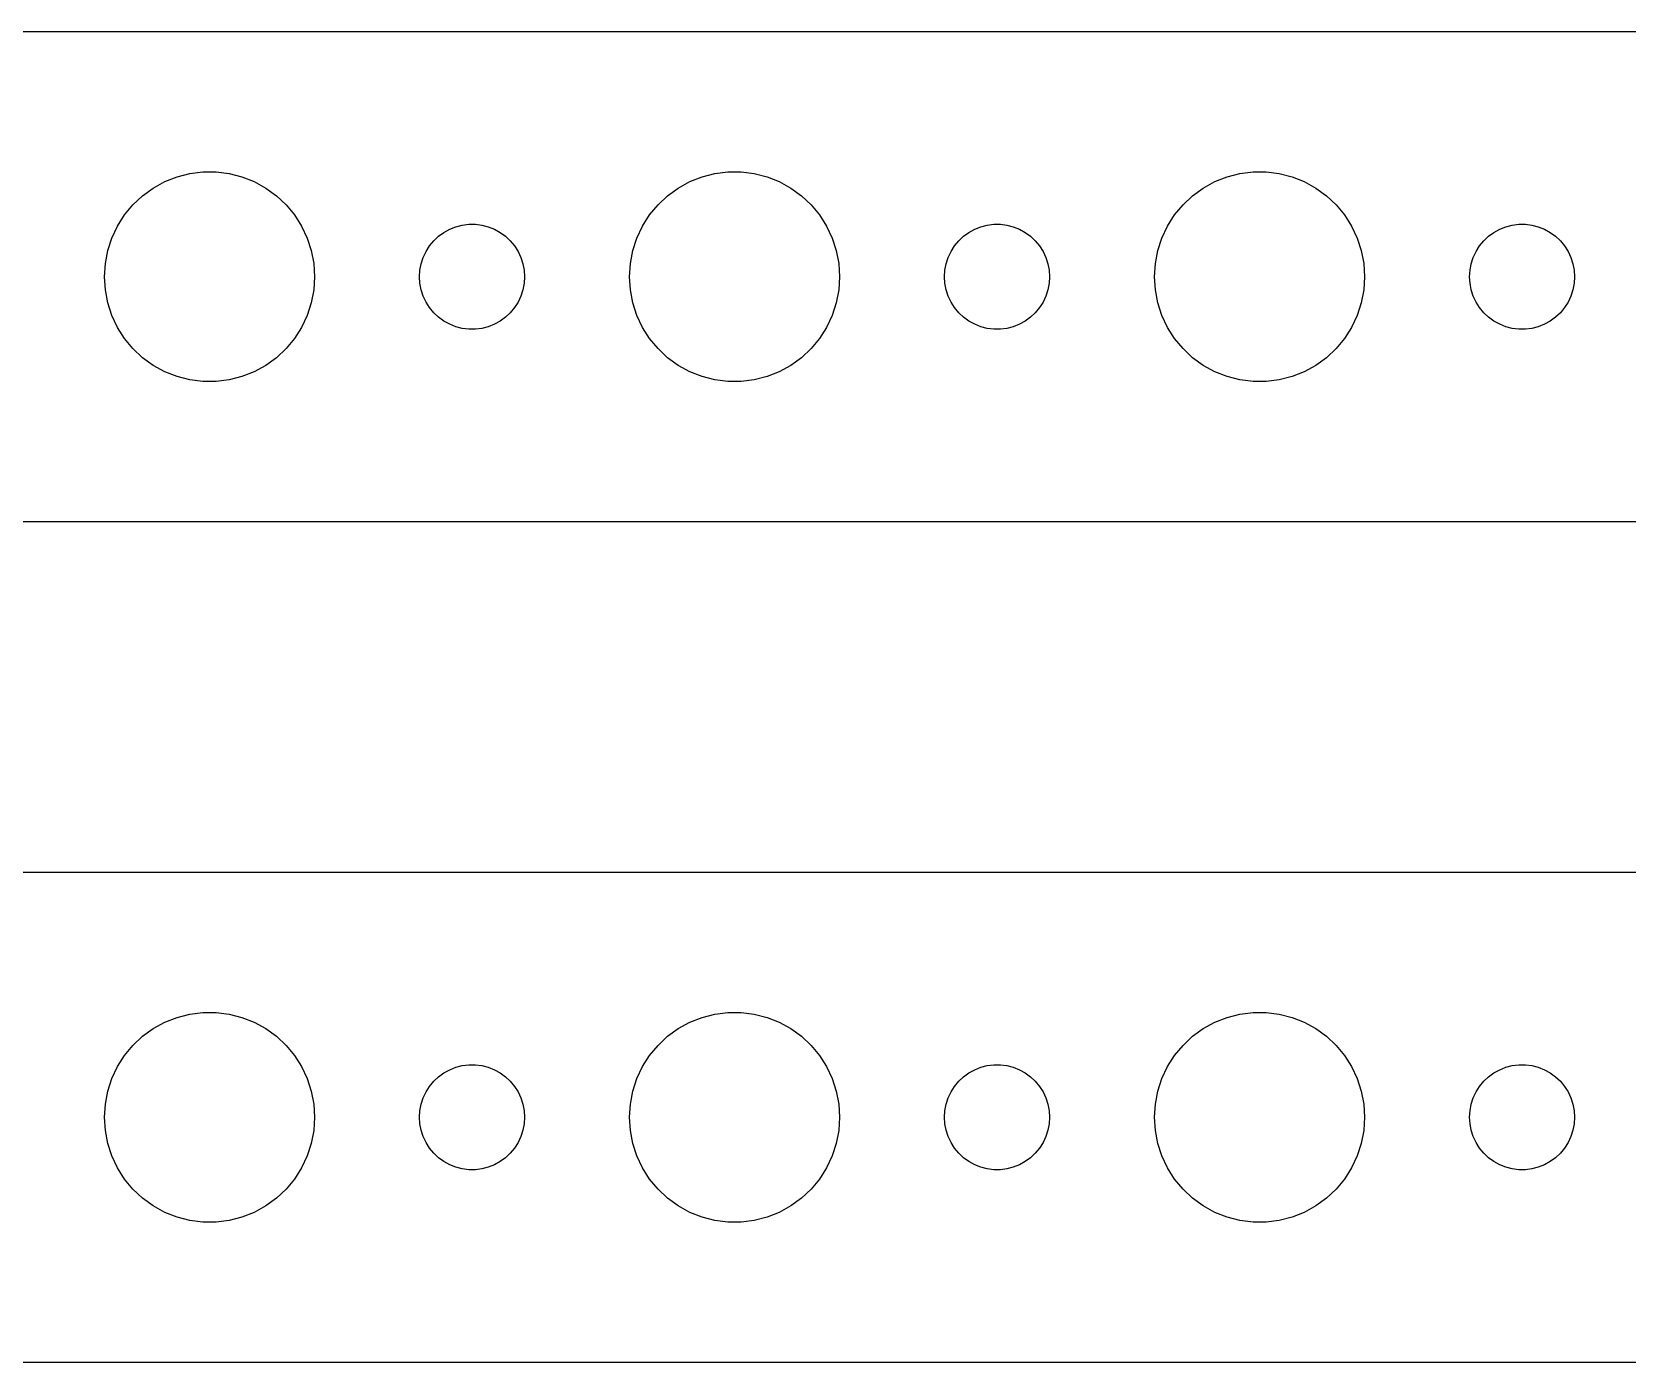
# Model space of a CAD drawing. Header units: metres. Extents: x -187 to 187, y 17 to 55.
# Drawn here: x -140.07 to -94.5, y 17.01 to 54.99 of the extents above; entities that cross this region are included whole.
import ezdxf

# ---------------------------------------------------------------- set-up
doc = ezdxf.new("R2010")
doc.units = ezdxf.units.M

msp = doc.modelspace()

# ---------------------------------------------------------------- linework, layer by layer
for p, q in [((182.314, 54.9901), (-182.314, 54.9901)), ((-136.607, 50.533), (-136.277, 50.7145)), ((-136.277, 50.7145), (-135.927, 50.8532)), ((-135.927, 50.8532), (-135.562, 50.9469)), ((-135.562, 50.9469), (-135.188, 50.9941)), ((-135.188, 50.9941), (-134.812, 50.9941)), ((-134.812, 50.9941), (-134.438, 50.9469)), ((-134.438, 50.9469), (-134.073, 50.8532)), ((-134.073, 50.8532), (-133.723, 50.7145)), ((-133.723, 50.7145), (-133.393, 50.533)), ((-121.607, 50.533), (-121.277, 50.7145)), ((-121.277, 50.7145), (-120.927, 50.8532)), ((-120.927, 50.8532), (-120.562, 50.9469)), ((-120.562, 50.9469), (-120.188, 50.9941)), ((-120.188, 50.9941), (-119.812, 50.9941)), ((-119.812, 50.9941), (-119.438, 50.9469)), ((-119.438, 50.9469), (-119.073, 50.8532)), ((-119.073, 50.8532), (-118.723, 50.7145)), ((-118.723, 50.7145), (-118.393, 50.533)), ((-106.607, 50.533), (-106.277, 50.7145)), ((-106.277, 50.7145), (-105.927, 50.8532)), ((-105.927, 50.8532), (-105.562, 50.9469)), ((-105.562, 50.9469), (-105.188, 50.9941)), ((-105.188, 50.9941), (-104.812, 50.9941)), ((-104.812, 50.9941), (-104.438, 50.9469)), ((-104.438, 50.9469), (-104.073, 50.8532)), ((-104.073, 50.8532), (-103.723, 50.7145)), ((-103.723, 50.7145), (-103.393, 50.533)), ((-137.187, 50.0536), (-136.912, 50.3115)), ((-136.912, 50.3115), (-136.607, 50.533)), ((-133.393, 50.533), (-133.088, 50.3115)), ((-133.088, 50.3115), (-132.813, 50.0536)), ((-122.187, 50.0536), (-121.912, 50.3115)), ((-121.912, 50.3115), (-121.607, 50.533)), ((-118.393, 50.533), (-118.088, 50.3115)), ((-118.088, 50.3115), (-117.813, 50.0536)), ((-107.187, 50.0536), (-106.912, 50.3115)), ((-106.912, 50.3115), (-106.607, 50.533)), ((-103.393, 50.533), (-103.088, 50.3115)), ((-103.088, 50.3115), (-102.813, 50.0536)), ((-137.629, 49.4453), (-137.427, 49.7634)), ((-137.427, 49.7634), (-137.187, 50.0536)), ((-132.813, 50.0536), (-132.573, 49.7634)), ((-132.573, 49.7634), (-132.371, 49.4453)), ((-122.629, 49.4453), (-122.427, 49.7634)), ((-122.427, 49.7634), (-122.187, 50.0536)), ((-117.813, 50.0536), (-117.573, 49.7634)), ((-117.573, 49.7634), (-117.371, 49.4453)), ((-107.629, 49.4453), (-107.427, 49.7634)), ((-107.427, 49.7634), (-107.187, 50.0536)), ((-102.813, 50.0536), (-102.573, 49.7634)), ((-102.573, 49.7634), (-102.371, 49.4453)), ((-137.789, 49.1044), (-137.629, 49.4453)), ((-132.371, 49.4453), (-132.211, 49.1044)), ((-128.456, 49.1558), (-128.304, 49.2665)), ((-128.304, 49.2665), (-128.139, 49.3572)), ((-128.139, 49.3572), (-127.964, 49.4266)), ((-127.964, 49.4266), (-127.781, 49.4734)), ((-127.781, 49.4734), (-127.594, 49.497)), ((-127.594, 49.497), (-127.406, 49.497)), ((-127.406, 49.497), (-127.219, 49.4734)), ((-127.219, 49.4734), (-127.036, 49.4266)), ((-127.036, 49.4266), (-126.861, 49.3572)), ((-126.861, 49.3572), (-126.696, 49.2665)), ((-126.696, 49.2665), (-126.544, 49.1558)), ((-122.789, 49.1044), (-122.629, 49.4453)), ((-117.371, 49.4453), (-117.211, 49.1044)), ((-113.456, 49.1558), (-113.304, 49.2665)), ((-113.304, 49.2665), (-113.139, 49.3572)), ((-113.139, 49.3572), (-112.964, 49.4266)), ((-112.964, 49.4266), (-112.781, 49.4734)), ((-112.781, 49.4734), (-112.594, 49.497)), ((-112.594, 49.497), (-112.406, 49.497)), ((-112.406, 49.497), (-112.219, 49.4734)), ((-112.219, 49.4734), (-112.036, 49.4266)), ((-112.036, 49.4266), (-111.861, 49.3572)), ((-111.861, 49.3572), (-111.696, 49.2665)), ((-111.696, 49.2665), (-111.544, 49.1558)), ((-107.789, 49.1044), (-107.629, 49.4453)), ((-102.371, 49.4453), (-102.211, 49.1044)), ((-98.4561, 49.1558), (-98.3037, 49.2665)), ((-98.3037, 49.2665), (-98.1387, 49.3572)), ((-98.1387, 49.3572), (-97.9635, 49.4266)), ((-97.9635, 49.4266), (-97.7811, 49.4734)), ((-97.7811, 49.4734), (-97.5942, 49.497)), ((-97.5942, 49.497), (-97.4058, 49.497)), ((-97.4058, 49.497), (-97.2189, 49.4734)), ((-97.2189, 49.4734), (-97.0365, 49.4266)), ((-97.0365, 49.4266), (-96.8613, 49.3572)), ((-96.8613, 49.3572), (-96.6963, 49.2665)), ((-96.6963, 49.2665), (-96.5439, 49.1558)), ((-137.906, 48.7461), (-137.789, 49.1044)), ((-132.211, 49.1044), (-132.094, 48.7461)), ((-128.814, 48.7226), (-128.714, 48.8817)), ((-128.714, 48.8817), (-128.593, 49.0268)), ((-128.593, 49.0268), (-128.456, 49.1558)), ((-126.544, 49.1558), (-126.407, 49.0268)), ((-126.407, 49.0268), (-126.286, 48.8817)), ((-126.286, 48.8817), (-126.186, 48.7226)), ((-122.906, 48.7461), (-122.789, 49.1044)), ((-117.211, 49.1044), (-117.094, 48.7461)), ((-113.814, 48.7226), (-113.714, 48.8817)), ((-113.714, 48.8817), (-113.593, 49.0268)), ((-113.593, 49.0268), (-113.456, 49.1558)), ((-111.544, 49.1558), (-111.407, 49.0268)), ((-111.407, 49.0268), (-111.286, 48.8817)), ((-111.286, 48.8817), (-111.186, 48.7226)), ((-107.906, 48.7461), (-107.789, 49.1044)), ((-102.211, 49.1044), (-102.094, 48.7461)), ((-98.8145, 48.7226), (-98.7135, 48.8817)), ((-98.7135, 48.8817), (-98.5934, 49.0268)), ((-98.5934, 49.0268), (-98.4561, 49.1558)), ((-96.5439, 49.1558), (-96.4065, 49.0268)), ((-96.4065, 49.0268), (-96.2865, 48.8817)), ((-96.2865, 48.8817), (-96.1855, 48.7226)), ((-138, 48), (-137.976, 48.376)), ((-137.976, 48.376), (-137.906, 48.7461)), ((-132.094, 48.7461), (-132.024, 48.376)), ((-132.024, 48.376), (-132, 48)), ((-128.988, 48.188), (-128.953, 48.373)), ((-128.953, 48.373), (-128.895, 48.5522)), ((-128.895, 48.5522), (-128.814, 48.7226)), ((-126.186, 48.7226), (-126.105, 48.5522)), ((-126.105, 48.5522), (-126.047, 48.373)), ((-126.047, 48.373), (-126.012, 48.188)), ((-123, 48), (-122.976, 48.376)), ((-122.976, 48.376), (-122.906, 48.7461)), ((-117.094, 48.7461), (-117.024, 48.376)), ((-117.024, 48.376), (-117, 48)), ((-113.988, 48.188), (-113.953, 48.373)), ((-113.953, 48.373), (-113.895, 48.5522)), ((-113.895, 48.5522), (-113.814, 48.7226)), ((-111.186, 48.7226), (-111.105, 48.5522)), ((-111.105, 48.5522), (-111.047, 48.373)), ((-111.047, 48.373), (-111.012, 48.188)), ((-108, 48), (-107.976, 48.376)), ((-107.976, 48.376), (-107.906, 48.7461)), ((-102.094, 48.7461), (-102.024, 48.376)), ((-102.024, 48.376), (-102, 48)), ((-98.9882, 48.188), (-98.9529, 48.373)), ((-98.9529, 48.373), (-98.8947, 48.5522)), ((-98.8947, 48.5522), (-98.8145, 48.7226)), ((-96.1855, 48.7226), (-96.1053, 48.5522)), ((-96.1053, 48.5522), (-96.0471, 48.373)), ((-96.0471, 48.373), (-96.0118, 48.188)), ((-137.976, 47.624), (-138, 48)), ((-132, 48), (-132.024, 47.624)), ((-129, 48), (-128.988, 48.188)), ((-128.988, 47.812), (-129, 48)), ((-126.012, 48.188), (-126, 48)), ((-126, 48), (-126.012, 47.812)), ((-122.976, 47.624), (-123, 48)), ((-117, 48), (-117.024, 47.624)), ((-114, 48), (-113.988, 48.188)), ((-113.988, 47.812), (-114, 48)), ((-111.012, 48.188), (-111, 48)), ((-111, 48), (-111.012, 47.812)), ((-107.976, 47.624), (-108, 48)), ((-102, 48), (-102.024, 47.624)), ((-99, 48), (-98.9882, 48.188)), ((-98.9882, 47.812), (-99, 48)), ((-96.0118, 48.188), (-96, 48)), ((-96, 48), (-96.0118, 47.812)), ((-137.906, 47.2539), (-137.976, 47.624)), ((-132.024, 47.624), (-132.094, 47.2539)), ((-128.953, 47.627), (-128.988, 47.812)), ((-128.895, 47.4478), (-128.953, 47.627)), ((-128.814, 47.2774), (-128.895, 47.4478)), ((-126.105, 47.4478), (-126.186, 47.2774)), ((-126.047, 47.627), (-126.105, 47.4478)), ((-126.012, 47.812), (-126.047, 47.627)), ((-122.906, 47.2539), (-122.976, 47.624)), ((-117.024, 47.624), (-117.094, 47.2539)), ((-113.953, 47.627), (-113.988, 47.812)), ((-113.895, 47.4478), (-113.953, 47.627)), ((-113.814, 47.2774), (-113.895, 47.4478)), ((-111.105, 47.4478), (-111.186, 47.2774)), ((-111.047, 47.627), (-111.105, 47.4478)), ((-111.012, 47.812), (-111.047, 47.627)), ((-107.906, 47.2539), (-107.976, 47.624)), ((-102.024, 47.624), (-102.094, 47.2539)), ((-98.9529, 47.627), (-98.9882, 47.812)), ((-98.8947, 47.4478), (-98.9529, 47.627)), ((-98.8145, 47.2774), (-98.8947, 47.4478)), ((-96.1053, 47.4478), (-96.1855, 47.2774)), ((-96.0471, 47.627), (-96.1053, 47.4478)), ((-96.0118, 47.812), (-96.0471, 47.627)), ((-137.789, 46.8956), (-137.906, 47.2539)), ((-132.094, 47.2539), (-132.211, 46.8956)), ((-128.714, 47.1183), (-128.814, 47.2774)), ((-128.593, 46.9732), (-128.714, 47.1183)), ((-128.456, 46.8442), (-128.593, 46.9732)), ((-126.407, 46.9732), (-126.544, 46.8442)), ((-126.286, 47.1183), (-126.407, 46.9732)), ((-126.186, 47.2774), (-126.286, 47.1183)), ((-122.789, 46.8956), (-122.906, 47.2539)), ((-117.094, 47.2539), (-117.211, 46.8956)), ((-113.714, 47.1183), (-113.814, 47.2774)), ((-113.593, 46.9732), (-113.714, 47.1183)), ((-113.456, 46.8442), (-113.593, 46.9732)), ((-111.407, 46.9732), (-111.544, 46.8442)), ((-111.286, 47.1183), (-111.407, 46.9732)), ((-111.186, 47.2774), (-111.286, 47.1183)), ((-107.789, 46.8956), (-107.906, 47.2539)), ((-102.094, 47.2539), (-102.211, 46.8956)), ((-98.7135, 47.1183), (-98.8145, 47.2774)), ((-98.5934, 46.9732), (-98.7135, 47.1183)), ((-98.4561, 46.8442), (-98.5934, 46.9732)), ((-96.4065, 46.9732), (-96.5439, 46.8442)), ((-96.2865, 47.1183), (-96.4065, 46.9732)), ((-96.1855, 47.2774), (-96.2865, 47.1183)), ((-137.629, 46.5547), (-137.789, 46.8956)), ((-137.427, 46.2366), (-137.629, 46.5547)), ((-132.371, 46.5547), (-132.573, 46.2366)), ((-132.211, 46.8956), (-132.371, 46.5547)), ((-128.304, 46.7335), (-128.456, 46.8442)), ((-128.139, 46.6428), (-128.304, 46.7335)), ((-127.964, 46.5734), (-128.139, 46.6428)), ((-127.781, 46.5266), (-127.964, 46.5734)), ((-127.594, 46.503), (-127.781, 46.5266)), ((-127.406, 46.503), (-127.594, 46.503)), ((-127.219, 46.5266), (-127.406, 46.503)), ((-127.036, 46.5734), (-127.219, 46.5266)), ((-126.861, 46.6428), (-127.036, 46.5734)), ((-126.696, 46.7335), (-126.861, 46.6428)), ((-126.544, 46.8442), (-126.696, 46.7335)), ((-122.629, 46.5547), (-122.789, 46.8956)), ((-122.427, 46.2366), (-122.629, 46.5547)), ((-117.371, 46.5547), (-117.573, 46.2366)), ((-117.211, 46.8956), (-117.371, 46.5547)), ((-113.304, 46.7335), (-113.456, 46.8442)), ((-113.139, 46.6428), (-113.304, 46.7335)), ((-112.964, 46.5734), (-113.139, 46.6428)), ((-112.781, 46.5266), (-112.964, 46.5734)), ((-112.594, 46.503), (-112.781, 46.5266)), ((-112.406, 46.503), (-112.594, 46.503)), ((-112.219, 46.5266), (-112.406, 46.503)), ((-112.036, 46.5734), (-112.219, 46.5266)), ((-111.861, 46.6428), (-112.036, 46.5734)), ((-111.696, 46.7335), (-111.861, 46.6428)), ((-111.544, 46.8442), (-111.696, 46.7335)), ((-107.629, 46.5547), (-107.789, 46.8956)), ((-107.427, 46.2366), (-107.629, 46.5547)), ((-102.371, 46.5547), (-102.573, 46.2366)), ((-102.211, 46.8956), (-102.371, 46.5547)), ((-98.3037, 46.7335), (-98.4561, 46.8442)), ((-98.1387, 46.6428), (-98.3037, 46.7335)), ((-97.9635, 46.5734), (-98.1387, 46.6428)), ((-97.7811, 46.5266), (-97.9635, 46.5734)), ((-97.5942, 46.503), (-97.7811, 46.5266)), ((-97.4058, 46.503), (-97.5942, 46.503)), ((-97.2189, 46.5266), (-97.4058, 46.503)), ((-97.0365, 46.5734), (-97.2189, 46.5266)), ((-96.8613, 46.6428), (-97.0365, 46.5734)), ((-96.6963, 46.7335), (-96.8613, 46.6428)), ((-96.5439, 46.8442), (-96.6963, 46.7335)), ((-137.187, 45.9464), (-137.427, 46.2366)), ((-132.573, 46.2366), (-132.813, 45.9464)), ((-122.187, 45.9464), (-122.427, 46.2366)), ((-117.573, 46.2366), (-117.813, 45.9464)), ((-107.187, 45.9464), (-107.427, 46.2366)), ((-102.573, 46.2366), (-102.813, 45.9464)), ((-136.912, 45.6885), (-137.187, 45.9464)), ((-136.607, 45.467), (-136.912, 45.6885)), ((-133.088, 45.6885), (-133.393, 45.467)), ((-132.813, 45.9464), (-133.088, 45.6885)), ((-121.912, 45.6885), (-122.187, 45.9464)), ((-121.607, 45.467), (-121.912, 45.6885)), ((-118.088, 45.6885), (-118.393, 45.467)), ((-117.813, 45.9464), (-118.088, 45.6885)), ((-106.912, 45.6885), (-107.187, 45.9464)), ((-106.607, 45.467), (-106.912, 45.6885)), ((-103.088, 45.6885), (-103.393, 45.467)), ((-102.813, 45.9464), (-103.088, 45.6885)), ((-136.277, 45.2855), (-136.607, 45.467)), ((-135.927, 45.1468), (-136.277, 45.2855)), ((-135.562, 45.0531), (-135.927, 45.1468)), ((-134.073, 45.1468), (-134.438, 45.0531)), ((-133.723, 45.2855), (-134.073, 45.1468)), ((-133.393, 45.467), (-133.723, 45.2855)), ((-121.277, 45.2855), (-121.607, 45.467)), ((-120.927, 45.1468), (-121.277, 45.2855)), ((-120.562, 45.0531), (-120.927, 45.1468)), ((-119.073, 45.1468), (-119.438, 45.0531)), ((-118.723, 45.2855), (-119.073, 45.1468)), ((-118.393, 45.467), (-118.723, 45.2855)), ((-106.277, 45.2855), (-106.607, 45.467)), ((-105.927, 45.1468), (-106.277, 45.2855)), ((-105.562, 45.0531), (-105.927, 45.1468)), ((-104.073, 45.1468), (-104.438, 45.0531)), ((-103.723, 45.2855), (-104.073, 45.1468)), ((-103.393, 45.467), (-103.723, 45.2855)), ((-135.188, 45.0059), (-135.562, 45.0531)), ((-134.812, 45.0059), (-135.188, 45.0059)), ((-134.438, 45.0531), (-134.812, 45.0059)), ((-120.188, 45.0059), (-120.562, 45.0531)), ((-119.812, 45.0059), (-120.188, 45.0059)), ((-119.438, 45.0531), (-119.812, 45.0059)), ((-105.188, 45.0059), (-105.562, 45.0531)), ((-104.812, 45.0059), (-105.188, 45.0059)), ((-104.438, 45.0531), (-104.812, 45.0059)), ((-182.314, 41.0099), (182.314, 41.0099)), ((182.314, 30.9901), (-182.314, 30.9901)), ((-135.927, 26.8532), (-135.562, 26.9469)), ((-135.562, 26.9469), (-135.188, 26.9941)), ((-135.188, 26.9941), (-134.812, 26.9941)), ((-134.812, 26.9941), (-134.438, 26.9469)), ((-134.438, 26.9469), (-134.073, 26.8532)), ((-120.927, 26.8532), (-120.562, 26.9469)), ((-120.562, 26.9469), (-120.188, 26.9941)), ((-120.188, 26.9941), (-119.812, 26.9941)), ((-119.812, 26.9941), (-119.438, 26.9469)), ((-119.438, 26.9469), (-119.073, 26.8532)), ((-105.927, 26.8532), (-105.562, 26.9469)), ((-105.562, 26.9469), (-105.188, 26.9941)), ((-105.188, 26.9941), (-104.812, 26.9941)), ((-104.812, 26.9941), (-104.438, 26.9469)), ((-104.438, 26.9469), (-104.073, 26.8532)), ((-136.912, 26.3115), (-136.607, 26.533)), ((-136.607, 26.533), (-136.277, 26.7145)), ((-136.277, 26.7145), (-135.927, 26.8532)), ((-134.073, 26.8532), (-133.723, 26.7145)), ((-133.723, 26.7145), (-133.393, 26.533)), ((-133.393, 26.533), (-133.088, 26.3115)), ((-121.912, 26.3115), (-121.607, 26.533)), ((-121.607, 26.533), (-121.277, 26.7145)), ((-121.277, 26.7145), (-120.927, 26.8532)), ((-119.073, 26.8532), (-118.723, 26.7145)), ((-118.723, 26.7145), (-118.393, 26.533)), ((-118.393, 26.533), (-118.088, 26.3115)), ((-106.912, 26.3115), (-106.607, 26.533)), ((-106.607, 26.533), (-106.277, 26.7145)), ((-106.277, 26.7145), (-105.927, 26.8532)), ((-104.073, 26.8532), (-103.723, 26.7145)), ((-103.723, 26.7145), (-103.393, 26.533)), ((-103.393, 26.533), (-103.088, 26.3115)), ((-137.427, 25.7634), (-137.187, 26.0536)), ((-137.187, 26.0536), (-136.912, 26.3115)), ((-133.088, 26.3115), (-132.813, 26.0536)), ((-132.813, 26.0536), (-132.573, 25.7634)), ((-122.427, 25.7634), (-122.187, 26.0536)), ((-122.187, 26.0536), (-121.912, 26.3115)), ((-118.088, 26.3115), (-117.813, 26.0536)), ((-117.813, 26.0536), (-117.573, 25.7634)), ((-107.427, 25.7634), (-107.187, 26.0536)), ((-107.187, 26.0536), (-106.912, 26.3115)), ((-103.088, 26.3115), (-102.813, 26.0536)), ((-102.813, 26.0536), (-102.573, 25.7634)), ((-137.629, 25.4453), (-137.427, 25.7634)), ((-132.573, 25.7634), (-132.371, 25.4453)), ((-122.629, 25.4453), (-122.427, 25.7634)), ((-117.573, 25.7634), (-117.371, 25.4453)), ((-107.629, 25.4453), (-107.427, 25.7634)), ((-102.573, 25.7634), (-102.371, 25.4453)), ((-137.906, 24.7461), (-137.789, 25.1044)), ((-137.789, 25.1044), (-137.629, 25.4453)), ((-132.371, 25.4453), (-132.211, 25.1044)), ((-132.211, 25.1044), (-132.094, 24.7461)), ((-128.593, 25.0268), (-128.456, 25.1558)), ((-128.456, 25.1558), (-128.304, 25.2665)), ((-128.304, 25.2665), (-128.139, 25.3572)), ((-128.139, 25.3572), (-127.964, 25.4266)), ((-127.964, 25.4266), (-127.781, 25.4734)), ((-127.781, 25.4734), (-127.594, 25.497)), ((-127.594, 25.497), (-127.406, 25.497)), ((-127.406, 25.497), (-127.219, 25.4734)), ((-127.219, 25.4734), (-127.036, 25.4266)), ((-127.036, 25.4266), (-126.861, 25.3572)), ((-126.861, 25.3572), (-126.696, 25.2665)), ((-126.696, 25.2665), (-126.544, 25.1558)), ((-126.544, 25.1558), (-126.407, 25.0268)), ((-122.906, 24.7461), (-122.789, 25.1044)), ((-122.789, 25.1044), (-122.629, 25.4453)), ((-117.371, 25.4453), (-117.211, 25.1044)), ((-117.211, 25.1044), (-117.094, 24.7461)), ((-113.593, 25.0268), (-113.456, 25.1558)), ((-113.456, 25.1558), (-113.304, 25.2665)), ((-113.304, 25.2665), (-113.139, 25.3572)), ((-113.139, 25.3572), (-112.964, 25.4266)), ((-112.964, 25.4266), (-112.781, 25.4734)), ((-112.781, 25.4734), (-112.594, 25.497)), ((-112.594, 25.497), (-112.406, 25.497)), ((-112.406, 25.497), (-112.219, 25.4734)), ((-112.219, 25.4734), (-112.036, 25.4266)), ((-112.036, 25.4266), (-111.861, 25.3572)), ((-111.861, 25.3572), (-111.696, 25.2665)), ((-111.696, 25.2665), (-111.544, 25.1558)), ((-111.544, 25.1558), (-111.407, 25.0268)), ((-107.906, 24.7461), (-107.789, 25.1044)), ((-107.789, 25.1044), (-107.629, 25.4453)), ((-102.371, 25.4453), (-102.211, 25.1044)), ((-102.211, 25.1044), (-102.094, 24.7461)), ((-98.5934, 25.0268), (-98.4561, 25.1558)), ((-98.4561, 25.1558), (-98.3037, 25.2665)), ((-98.3037, 25.2665), (-98.1387, 25.3572)), ((-98.1387, 25.3572), (-97.9635, 25.4266)), ((-97.9635, 25.4266), (-97.7811, 25.4734)), ((-97.7811, 25.4734), (-97.5942, 25.497)), ((-97.5942, 25.497), (-97.4058, 25.497)), ((-97.4058, 25.497), (-97.2189, 25.4734)), ((-97.2189, 25.4734), (-97.0365, 25.4266)), ((-97.0365, 25.4266), (-96.8613, 25.3572)), ((-96.8613, 25.3572), (-96.6963, 25.2665)), ((-96.6963, 25.2665), (-96.5439, 25.1558)), ((-96.5439, 25.1558), (-96.4065, 25.0268)), ((-137.976, 24.376), (-137.906, 24.7461)), ((-132.094, 24.7461), (-132.024, 24.376)), ((-128.895, 24.5522), (-128.814, 24.7226)), ((-128.814, 24.7226), (-128.714, 24.8817)), ((-128.714, 24.8817), (-128.593, 25.0268)), ((-126.407, 25.0268), (-126.286, 24.8817)), ((-126.286, 24.8817), (-126.186, 24.7226)), ((-126.186, 24.7226), (-126.105, 24.5522)), ((-122.976, 24.376), (-122.906, 24.7461)), ((-117.094, 24.7461), (-117.024, 24.376)), ((-113.895, 24.5522), (-113.814, 24.7226)), ((-113.814, 24.7226), (-113.714, 24.8817)), ((-113.714, 24.8817), (-113.593, 25.0268)), ((-111.407, 25.0268), (-111.286, 24.8817)), ((-111.286, 24.8817), (-111.186, 24.7226)), ((-111.186, 24.7226), (-111.105, 24.5522)), ((-107.976, 24.376), (-107.906, 24.7461)), ((-102.094, 24.7461), (-102.024, 24.376)), ((-98.8947, 24.5522), (-98.8145, 24.7226)), ((-98.8145, 24.7226), (-98.7135, 24.8817)), ((-98.7135, 24.8817), (-98.5934, 25.0268)), ((-96.4065, 25.0268), (-96.2865, 24.8817)), ((-96.2865, 24.8817), (-96.1855, 24.7226)), ((-96.1855, 24.7226), (-96.1053, 24.5522)), ((-138, 24), (-137.976, 24.376)), ((-132.024, 24.376), (-132, 24)), ((-129, 24), (-128.988, 24.188)), ((-128.988, 24.188), (-128.953, 24.373)), ((-128.953, 24.373), (-128.895, 24.5522)), ((-126.105, 24.5522), (-126.047, 24.373)), ((-126.047, 24.373), (-126.012, 24.188)), ((-126.012, 24.188), (-126, 24)), ((-123, 24), (-122.976, 24.376)), ((-117.024, 24.376), (-117, 24)), ((-114, 24), (-113.988, 24.188)), ((-113.988, 24.188), (-113.953, 24.373)), ((-113.953, 24.373), (-113.895, 24.5522)), ((-111.105, 24.5522), (-111.047, 24.373)), ((-111.047, 24.373), (-111.012, 24.188)), ((-111.012, 24.188), (-111, 24)), ((-108, 24), (-107.976, 24.376)), ((-102.024, 24.376), (-102, 24)), ((-99, 24), (-98.9882, 24.188)), ((-98.9882, 24.188), (-98.9529, 24.373)), ((-98.9529, 24.373), (-98.8947, 24.5522)), ((-96.1053, 24.5522), (-96.0471, 24.373)), ((-96.0471, 24.373), (-96.0118, 24.188)), ((-96.0118, 24.188), (-96, 24)), ((-137.976, 23.624), (-138, 24)), ((-132, 24), (-132.024, 23.624)), ((-128.988, 23.812), (-129, 24)), ((-128.953, 23.627), (-128.988, 23.812)), ((-126.012, 23.812), (-126.047, 23.627)), ((-126, 24), (-126.012, 23.812)), ((-122.976, 23.624), (-123, 24)), ((-117, 24), (-117.024, 23.624)), ((-113.988, 23.812), (-114, 24)), ((-113.953, 23.627), (-113.988, 23.812)), ((-111.012, 23.812), (-111.047, 23.627)), ((-111, 24), (-111.012, 23.812)), ((-107.976, 23.624), (-108, 24)), ((-102, 24), (-102.024, 23.624)), ((-98.9882, 23.812), (-99, 24)), ((-98.9529, 23.627), (-98.9882, 23.812)), ((-96.0118, 23.812), (-96.0471, 23.627)), ((-96, 24), (-96.0118, 23.812)), ((-137.906, 23.2539), (-137.976, 23.624)), ((-137.789, 22.8956), (-137.906, 23.2539)), ((-132.094, 23.2539), (-132.211, 22.8956)), ((-132.024, 23.624), (-132.094, 23.2539)), ((-128.895, 23.4478), (-128.953, 23.627)), ((-128.814, 23.2774), (-128.895, 23.4478)), ((-128.714, 23.1183), (-128.814, 23.2774)), ((-126.186, 23.2774), (-126.286, 23.1183)), ((-126.105, 23.4478), (-126.186, 23.2774)), ((-126.047, 23.627), (-126.105, 23.4478)), ((-122.906, 23.2539), (-122.976, 23.624)), ((-122.789, 22.8956), (-122.906, 23.2539)), ((-117.094, 23.2539), (-117.211, 22.8956)), ((-117.024, 23.624), (-117.094, 23.2539)), ((-113.895, 23.4478), (-113.953, 23.627)), ((-113.814, 23.2774), (-113.895, 23.4478)), ((-113.714, 23.1183), (-113.814, 23.2774)), ((-111.186, 23.2774), (-111.286, 23.1183)), ((-111.105, 23.4478), (-111.186, 23.2774)), ((-111.047, 23.627), (-111.105, 23.4478)), ((-107.906, 23.2539), (-107.976, 23.624)), ((-107.789, 22.8956), (-107.906, 23.2539)), ((-102.094, 23.2539), (-102.211, 22.8956)), ((-102.024, 23.624), (-102.094, 23.2539)), ((-98.8947, 23.4478), (-98.9529, 23.627)), ((-98.8145, 23.2774), (-98.8947, 23.4478)), ((-98.7135, 23.1183), (-98.8145, 23.2774)), ((-96.1855, 23.2774), (-96.2865, 23.1183)), ((-96.1053, 23.4478), (-96.1855, 23.2774)), ((-96.0471, 23.627), (-96.1053, 23.4478)), ((-137.629, 22.5547), (-137.789, 22.8956)), ((-132.211, 22.8956), (-132.371, 22.5547)), ((-128.593, 22.9732), (-128.714, 23.1183)), ((-128.456, 22.8442), (-128.593, 22.9732)), ((-128.304, 22.7335), (-128.456, 22.8442)), ((-126.544, 22.8442), (-126.696, 22.7335)), ((-126.407, 22.9732), (-126.544, 22.8442)), ((-126.286, 23.1183), (-126.407, 22.9732)), ((-122.629, 22.5547), (-122.789, 22.8956)), ((-117.211, 22.8956), (-117.371, 22.5547)), ((-113.593, 22.9732), (-113.714, 23.1183)), ((-113.456, 22.8442), (-113.593, 22.9732)), ((-113.304, 22.7335), (-113.456, 22.8442)), ((-111.544, 22.8442), (-111.696, 22.7335)), ((-111.407, 22.9732), (-111.544, 22.8442)), ((-111.286, 23.1183), (-111.407, 22.9732)), ((-107.629, 22.5547), (-107.789, 22.8956)), ((-102.211, 22.8956), (-102.371, 22.5547)), ((-98.5934, 22.9732), (-98.7135, 23.1183)), ((-98.4561, 22.8442), (-98.5934, 22.9732)), ((-98.3037, 22.7335), (-98.4561, 22.8442)), ((-96.5439, 22.8442), (-96.6963, 22.7335)), ((-96.4065, 22.9732), (-96.5439, 22.8442)), ((-96.2865, 23.1183), (-96.4065, 22.9732)), ((-137.427, 22.2366), (-137.629, 22.5547)), ((-132.371, 22.5547), (-132.573, 22.2366)), ((-128.139, 22.6428), (-128.304, 22.7335)), ((-127.964, 22.5734), (-128.139, 22.6428)), ((-127.781, 22.5266), (-127.964, 22.5734)), ((-127.594, 22.503), (-127.781, 22.5266)), ((-127.406, 22.503), (-127.594, 22.503)), ((-127.219, 22.5266), (-127.406, 22.503)), ((-127.036, 22.5734), (-127.219, 22.5266)), ((-126.861, 22.6428), (-127.036, 22.5734)), ((-126.696, 22.7335), (-126.861, 22.6428)), ((-122.427, 22.2366), (-122.629, 22.5547)), ((-117.371, 22.5547), (-117.573, 22.2366)), ((-113.139, 22.6428), (-113.304, 22.7335)), ((-112.964, 22.5734), (-113.139, 22.6428)), ((-112.781, 22.5266), (-112.964, 22.5734)), ((-112.594, 22.503), (-112.781, 22.5266)), ((-112.406, 22.503), (-112.594, 22.503)), ((-112.219, 22.5266), (-112.406, 22.503)), ((-112.036, 22.5734), (-112.219, 22.5266)), ((-111.861, 22.6428), (-112.036, 22.5734)), ((-111.696, 22.7335), (-111.861, 22.6428)), ((-107.427, 22.2366), (-107.629, 22.5547)), ((-102.371, 22.5547), (-102.573, 22.2366)), ((-98.1387, 22.6428), (-98.3037, 22.7335)), ((-97.9635, 22.5734), (-98.1387, 22.6428)), ((-97.7811, 22.5266), (-97.9635, 22.5734)), ((-97.5942, 22.503), (-97.7811, 22.5266)), ((-97.4058, 22.503), (-97.5942, 22.503)), ((-97.2189, 22.5266), (-97.4058, 22.503)), ((-97.0365, 22.5734), (-97.2189, 22.5266)), ((-96.8613, 22.6428), (-97.0365, 22.5734)), ((-96.6963, 22.7335), (-96.8613, 22.6428)), ((-137.187, 21.9464), (-137.427, 22.2366)), ((-136.912, 21.6885), (-137.187, 21.9464)), ((-132.813, 21.9464), (-133.088, 21.6885)), ((-132.573, 22.2366), (-132.813, 21.9464)), ((-122.187, 21.9464), (-122.427, 22.2366)), ((-121.912, 21.6885), (-122.187, 21.9464)), ((-117.813, 21.9464), (-118.088, 21.6885)), ((-117.573, 22.2366), (-117.813, 21.9464)), ((-107.187, 21.9464), (-107.427, 22.2366)), ((-106.912, 21.6885), (-107.187, 21.9464)), ((-102.813, 21.9464), (-103.088, 21.6885)), ((-102.573, 22.2366), (-102.813, 21.9464)), ((-136.607, 21.467), (-136.912, 21.6885)), ((-136.277, 21.2855), (-136.607, 21.467)), ((-133.393, 21.467), (-133.723, 21.2855)), ((-133.088, 21.6885), (-133.393, 21.467)), ((-121.607, 21.467), (-121.912, 21.6885)), ((-121.277, 21.2855), (-121.607, 21.467)), ((-118.393, 21.467), (-118.723, 21.2855)), ((-118.088, 21.6885), (-118.393, 21.467)), ((-106.607, 21.467), (-106.912, 21.6885)), ((-106.277, 21.2855), (-106.607, 21.467)), ((-103.393, 21.467), (-103.723, 21.2855)), ((-103.088, 21.6885), (-103.393, 21.467)), ((-135.927, 21.1468), (-136.277, 21.2855)), ((-135.562, 21.0531), (-135.927, 21.1468)), ((-135.188, 21.0059), (-135.562, 21.0531)), ((-134.812, 21.0059), (-135.188, 21.0059)), ((-134.438, 21.0531), (-134.812, 21.0059)), ((-134.073, 21.1468), (-134.438, 21.0531)), ((-133.723, 21.2855), (-134.073, 21.1468)), ((-120.927, 21.1468), (-121.277, 21.2855)), ((-120.562, 21.0531), (-120.927, 21.1468)), ((-120.188, 21.0059), (-120.562, 21.0531)), ((-119.812, 21.0059), (-120.188, 21.0059)), ((-119.438, 21.0531), (-119.812, 21.0059)), ((-119.073, 21.1468), (-119.438, 21.0531)), ((-118.723, 21.2855), (-119.073, 21.1468)), ((-105.927, 21.1468), (-106.277, 21.2855)), ((-105.562, 21.0531), (-105.927, 21.1468)), ((-105.188, 21.0059), (-105.562, 21.0531)), ((-104.812, 21.0059), (-105.188, 21.0059)), ((-104.438, 21.0531), (-104.812, 21.0059)), ((-104.073, 21.1468), (-104.438, 21.0531)), ((-103.723, 21.2855), (-104.073, 21.1468)), ((-182.314, 17.0099), (182.314, 17.0099))]:
    msp.add_line(p, q)

doc.saveas('drawing.dxf')
